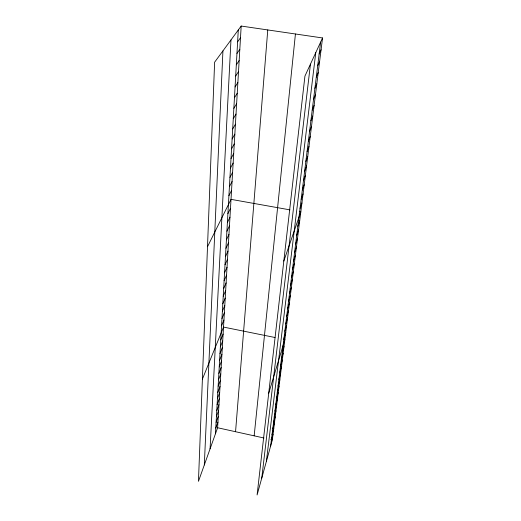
<?xml version="1.0" encoding="UTF-8"?>
<svg xmlns="http://www.w3.org/2000/svg" width="521" height="521" viewBox="0 0 521 521"><rect width="100%" height="100%" fill="white"/><g stroke="black" fill="none" stroke-linecap="round" stroke-linejoin="round"><path stroke-width="0.78" d="M204.31 464.973L222.936 50.889M210.08 448.822L230.966 39.961M215.453 433.785L238.286 29.997M241.184 26.05L214.619 62.207L198.455 481.345L217.615 427.748L241.184 26.05L322.545 37.955L272.346 439.854L257.1 494.95L304.935 76.092L322.545 37.955M235.557 431.714L267.768 29.938M254.163 435.83L295.427 33.989M261.757 478.115L310.451 64.142M266.355 461.508L315.778 52.608M270.627 446.061L320.623 42.11M271.33 440.414L273.05 434.214M272.034 434.696L273.766 428.503M273.479 423.013L275.218 416.839M272.757 428.894L274.489 422.707M274.222 417.054L275.967 410.88M274.964 411.004L276.716 404.843M276.495 398.65L278.26 392.515M275.726 404.869L277.485 398.728M277.276 392.346L279.048 386.217M278.071 385.944L279.842 379.835M278.872 379.451L280.65 373.355M279.686 372.86L281.47 366.784M280.513 366.172L282.304 360.115M281.353 359.386L283.15 353.342M282.206 352.502L284.01 346.478M268.719 393.225L284.876 339.503L283.365 339.197M283.952 338.409L285.762 332.431M284.844 331.2L286.661 325.241M285.749 323.88L287.572 317.947M286.667 316.449L288.497 310.542M287.605 308.894L289.435 303.02M288.556 301.229L290.392 295.381M289.52 293.434L291.363 287.618M290.497 285.515L292.346 279.731M291.493 277.472L293.343 271.721M292.509 269.292L294.365 263.58M293.538 260.982L295.394 255.303M294.58 252.529L296.449 246.895M295.641 243.932L297.517 238.344M296.729 235.199L298.598 229.65M297.823 226.309L299.705 220.813M283.808 261.086L300.825 211.819L299.275 211.546M300.05 208.354L301.933 202.956M301.171 199.282L303.059 193.942M302.31 190.061L304.205 184.773M215.779 428.119L217.947 422.082M303.476 180.683L305.371 175.453M216.104 422.368L218.286 416.344M216.43 416.546L218.625 410.528M304.655 171.135L306.556 165.965M216.762 410.639L218.97 404.635M217.101 404.654L219.321 398.656M217.446 398.585L219.68 392.6M305.86 161.419L307.761 156.32M217.791 392.43L220.038 386.458M218.149 386.191L220.403 380.232M307.077 151.533L308.986 146.499M218.507 379.861L220.774 373.915M218.866 373.44L221.151 367.507M308.328 141.471L310.236 136.509M219.237 366.927L221.529 361.014M219.608 360.324L221.92 354.423M309.591 131.233L311.506 126.343M219.986 353.616L222.311 347.735M220.37 346.81L222.708 340.955M310.887 120.8L312.795 115.988M220.761 339.907L223.112 334.072M312.196 110.178L314.111 105.444M202.402 379.112L223.522 327.084L275.042 337.51M221.562 325.788L223.939 319.992M313.538 99.361L315.452 94.711M221.972 318.565L224.362 312.795M222.382 311.239L224.785 305.495M314.899 88.342L316.82 83.783M222.806 303.795L225.222 298.077M223.229 296.234L225.665 290.549M316.293 77.108L318.207 72.647M223.665 288.556L226.114 282.896M224.108 280.754L226.57 275.134M317.706 65.666L319.627 61.302M224.558 272.835L227.032 267.24M319.152 54.002L321.073 49.736M225.013 264.779L227.501 259.23M225.476 256.599L227.983 251.083M225.945 248.289L228.465 242.812M226.42 239.836L228.96 234.404M226.909 231.246L229.461 225.853M227.397 222.513L229.969 217.166M227.905 213.63L230.49 208.335M207.501 246.733L231.018 199.354L289.963 209.878M228.914 195.694L231.532 190.497M229.429 186.635L232.06 181.497M229.95 177.427L232.6 172.347M230.477 168.062L233.148 163.04M231.018 158.54L233.701 153.578M231.565 148.85L234.268 143.952M232.125 138.99L234.841 134.157M232.692 128.954L235.427 124.2M233.265 118.742L236.02 114.06M233.857 108.342L236.625 103.744M234.45 97.759L237.244 93.239M235.062 86.981L237.869 82.546M235.681 76.007L238.507 71.657M236.313 64.825L239.159 60.573M236.957 53.435L239.823 49.28M237.615 41.83L240.494 37.773M217.615 427.748L263.997 438.011M270.829 439.522L272.346 439.854"/></g></svg>
